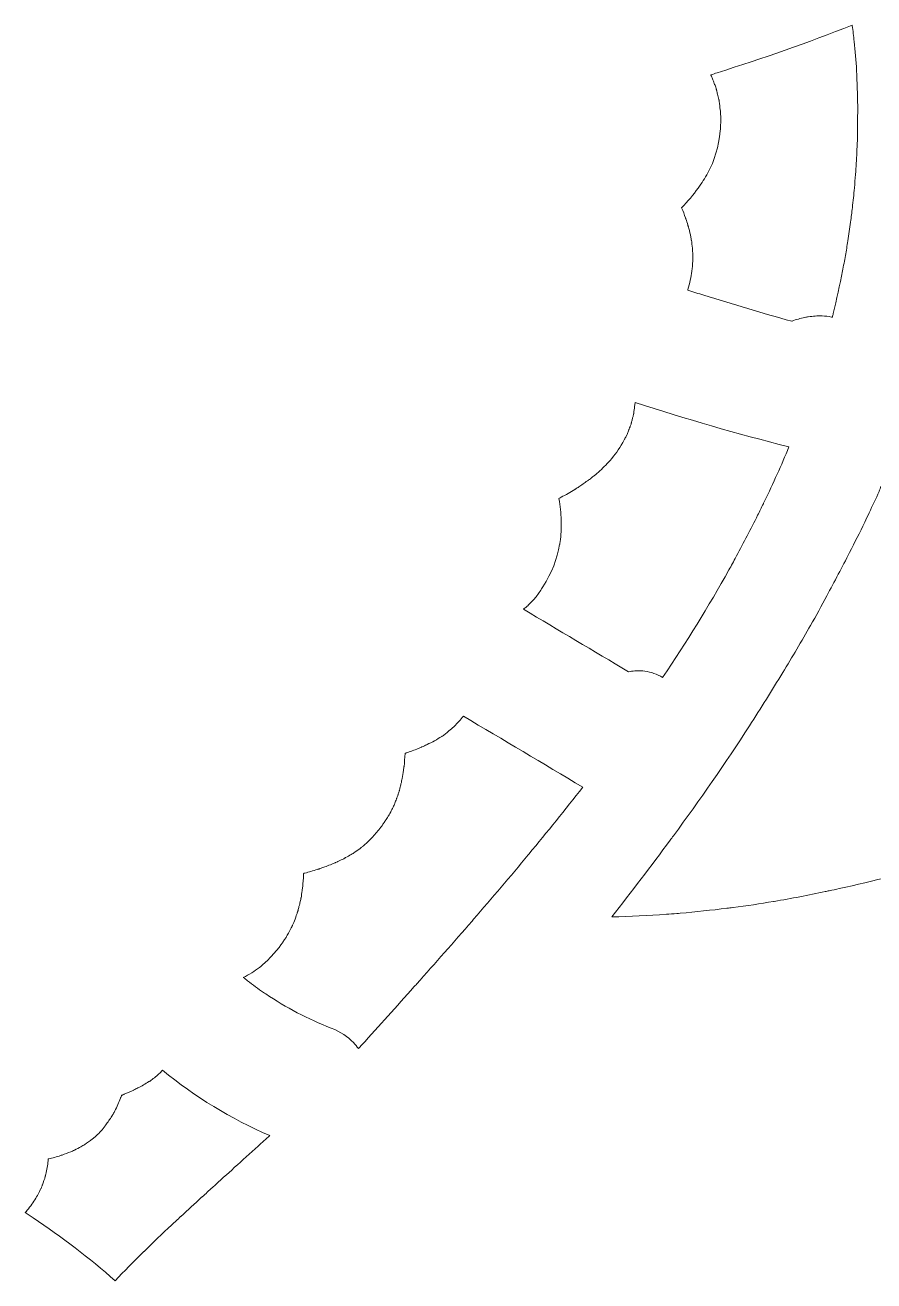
# Model space of a CAD drawing. Header units: millimetres. Extents: x -416 to 1516, y -417 to 43.
# Drawn here: x 1072.3 to 1088.52, y -127.69 to -103.69 of the extents above; entities that cross this region are included whole.
import ezdxf

# ---------------------------------------------------------------- set-up
doc = ezdxf.new("R2010")
doc.units = ezdxf.units.MM
doc.header["$MEASUREMENT"] = 0
doc.layers.add('Layer 2', color=7, linetype='Continuous')

msp = doc.modelspace()

# ---------------------------------------------------------------- linework, layer by layer
at = {"layer": 'Layer 2', "lineweight": 0}
for points, knots in [([(1085.057, -108.015), (1085.057, -108.015), (1085.057, -108.014), (1085.057, -108.014), (1085.057, -108.007), (1085.057, -107.999), (1085.057, -107.992), (1085.057, -107.991), (1085.057, -107.99), (1085.057, -107.989), (1085.057, -107.989), (1085.057, -107.989), (1085.057, -107.989), (1085.057, -107.985), (1085.056, -107.981), (1085.056, -107.977), (1085.056, -107.976), (1085.056, -107.975), (1085.056, -107.974), (1085.056, -107.972), (1085.056, -107.971), (1085.056, -107.97), (1085.056, -107.97), (1085.056, -107.969), (1085.056, -107.969), (1085.055, -107.967), (1085.055, -107.964), (1085.055, -107.962), (1085.055, -107.961), (1085.055, -107.96), (1085.054, -107.958), (1085.054, -107.958), (1085.054, -107.957), (1085.054, -107.956), (1085.05, -107.906), (1085.042, -107.855), (1085.034, -107.805), (1085.033, -107.803), (1085.033, -107.801), (1085.033, -107.8), (1085.032, -107.797), (1085.032, -107.794), (1085.032, -107.791), (1085.029, -107.778), (1085.028, -107.764), (1085.025, -107.751), (1085.025, -107.75), (1085.025, -107.75), (1085.025, -107.749), (1085.025, -107.749), (1085.025, -107.749), (1085.025, -107.749), (1085.024, -107.747), (1085.024, -107.746), (1085.024, -107.745), (1085.024, -107.744), (1085.023, -107.744), (1085.023, -107.743), (1085.013, -107.689), (1085, -107.634), (1084.985, -107.579), (1084.985, -107.578), (1084.984, -107.577), (1084.984, -107.576), (1084.984, -107.574), (1084.983, -107.572), (1084.983, -107.57), (1084.981, -107.565), (1084.981, -107.561), (1084.979, -107.556), (1084.979, -107.555), (1084.979, -107.555), (1084.979, -107.554), (1084.979, -107.554), (1084.979, -107.554), (1084.979, -107.554), (1084.979, -107.554), (1084.979, -107.553), (1084.979, -107.553), (1084.978, -107.551), (1084.978, -107.549), (1084.977, -107.548), (1084.977, -107.548), (1084.977, -107.548), (1084.977, -107.548), (1084.976, -107.544), (1084.975, -107.541), (1084.974, -107.537), (1084.974, -107.537), (1084.973, -107.536), (1084.973, -107.536), (1084.973, -107.536), (1084.973, -107.535), (1084.973, -107.535), (1084.972, -107.532), (1084.971, -107.53), (1084.97, -107.527), (1084.97, -107.525), (1084.969, -107.522), (1084.968, -107.52), (1084.968, -107.518), (1084.967, -107.517), (1084.967, -107.515), (1084.954, -107.474), (1084.942, -107.434), (1084.928, -107.393), (1084.928, -107.393), (1084.927, -107.391), (1084.927, -107.391), (1084.927, -107.39), (1084.926, -107.388), (1084.926, -107.387), (1084.925, -107.384), (1084.924, -107.382), (1084.923, -107.379), (1084.923, -107.379), (1084.923, -107.379), (1084.923, -107.378), (1084.901, -107.314), (1084.876, -107.25), (1084.847, -107.186), (1084.966, -107.061), (1085.07, -106.935), (1085.163, -106.806), (1085.231, -106.712), (1085.296, -106.618), (1085.349, -106.518), (1085.475, -106.28), (1085.557, -106.019), (1085.587, -105.713), (1085.587, -105.713), (1085.587, -105.712), (1085.587, -105.712), (1085.587, -105.711), (1085.587, -105.711), (1085.587, -105.71), (1085.589, -105.695), (1085.588, -105.681), (1085.589, -105.665), (1085.589, -105.659), (1085.589, -105.652), (1085.59, -105.645), (1085.59, -105.642), (1085.59, -105.639), (1085.59, -105.636), (1085.593, -105.587), (1085.597, -105.537), (1085.597, -105.488), (1085.597, -105.482), (1085.596, -105.477), (1085.595, -105.471), (1085.595, -105.468), (1085.596, -105.465), (1085.596, -105.462), (1085.596, -105.462), (1085.596, -105.461), (1085.596, -105.461), (1085.596, -105.46), (1085.596, -105.459), (1085.596, -105.458), (1085.596, -105.456), (1085.596, -105.453), (1085.595, -105.451), (1085.596, -105.448), (1085.596, -105.444), (1085.596, -105.441), (1085.596, -105.429), (1085.593, -105.418), (1085.593, -105.406), (1085.591, -105.362), (1085.586, -105.319), (1085.581, -105.275), (1085.578, -105.252), (1085.578, -105.229), (1085.575, -105.206), (1085.574, -105.205), (1085.574, -105.203), (1085.574, -105.202), (1085.574, -105.199), (1085.574, -105.196), (1085.573, -105.192), (1085.573, -105.192), (1085.573, -105.192), (1085.573, -105.192), (1085.573, -105.192), (1085.573, -105.192), (1085.573, -105.192), (1085.573, -105.189), (1085.572, -105.186), (1085.572, -105.184), (1085.569, -105.166), (1085.566, -105.149), (1085.563, -105.132), (1085.563, -105.13), (1085.563, -105.128), (1085.563, -105.127), (1085.562, -105.122), (1085.56, -105.118), (1085.559, -105.113), (1085.552, -105.079), (1085.543, -105.045), (1085.534, -105.011), (1085.529, -104.988), (1085.524, -104.966), (1085.518, -104.943), (1085.517, -104.942), (1085.517, -104.941), (1085.517, -104.94), (1085.517, -104.94), (1085.517, -104.939), (1085.517, -104.939), (1085.516, -104.938), (1085.516, -104.936), (1085.516, -104.935), (1085.515, -104.935), (1085.515, -104.934), (1085.515, -104.934), (1085.514, -104.927), (1085.512, -104.921), (1085.51, -104.914), (1085.51, -104.914), (1085.51, -104.914), (1085.51, -104.914), (1085.51, -104.914), (1085.51, -104.913), (1085.51, -104.913), (1085.509, -104.91), (1085.508, -104.906), (1085.507, -104.903), (1085.506, -104.898), (1085.505, -104.893), (1085.503, -104.888), (1085.503, -104.888), (1085.503, -104.888), (1085.503, -104.888), (1085.502, -104.886), (1085.502, -104.884), (1085.501, -104.882), (1085.501, -104.882), (1085.501, -104.882), (1085.501, -104.881), (1085.501, -104.881), (1085.5, -104.881), (1085.5, -104.881), (1085.5, -104.88), (1085.5, -104.88), (1085.5, -104.879), (1085.492, -104.855), (1085.48, -104.832), (1085.472, -104.808), (1085.46, -104.778), (1085.449, -104.748), (1085.436, -104.719), (1085.426, -104.696), (1085.42, -104.673), (1085.409, -104.651), (1085.409, -104.651), (1085.409, -104.65), (1085.408, -104.649), (1085.408, -104.647), (1085.407, -104.645), (1085.406, -104.644), (1085.406, -104.644), (1085.406, -104.644), (1085.406, -104.644), (1085.447, -104.631), (1085.488, -104.616), (1085.529, -104.603), (1086.4, -104.329), (1087.26, -104.029), (1088.11, -103.693), (1088.11, -103.697), (1088.111, -103.7), (1088.111, -103.704), (1088.124, -103.803), (1088.135, -103.904), (1088.145, -104.004), (1088.164, -104.189), (1088.182, -104.374), (1088.192, -104.563), (1088.205, -104.789), (1088.211, -105.014), (1088.214, -105.238), (1088.214, -105.299), (1088.214, -105.36), (1088.213, -105.421), (1088.213, -105.504), (1088.211, -105.587), (1088.21, -105.67), (1088.209, -105.746), (1088.209, -105.822), (1088.207, -105.897), (1088.204, -105.973), (1088.201, -106.048), (1088.197, -106.123), (1088.191, -106.265), (1088.182, -106.406), (1088.172, -106.546), (1088.166, -106.633), (1088.159, -106.719), (1088.151, -106.805), (1088.14, -106.93), (1088.126, -107.056), (1088.112, -107.18), (1088.102, -107.273), (1088.091, -107.365), (1088.079, -107.456), (1088.063, -107.577), (1088.044, -107.697), (1088.025, -107.817), (1088.011, -107.91), (1087.997, -108.003), (1087.981, -108.095), (1087.963, -108.194), (1087.943, -108.293), (1087.924, -108.391), (1087.871, -108.664), (1087.812, -108.935), (1087.746, -109.203), (1087.741, -109.226), (1087.736, -109.25), (1087.73, -109.273), (1087.725, -109.272), (1087.72, -109.272), (1087.715, -109.271), (1087.654, -109.26), (1087.593, -109.252), (1087.532, -109.25), (1087.532, -109.25), (1087.531, -109.25), (1087.531, -109.25), (1087.531, -109.25), (1087.531, -109.25), (1087.53, -109.25), (1087.443, -109.247), (1087.356, -109.255), (1087.27, -109.268), (1087.269, -109.268), (1087.269, -109.268), (1087.269, -109.268), (1087.247, -109.271), (1087.225, -109.275), (1087.203, -109.279), (1087.203, -109.279), (1087.203, -109.28), (1087.203, -109.28), (1087.12, -109.296), (1087.038, -109.318), (1086.96, -109.349), (1086.959, -109.349), (1086.958, -109.349), (1086.958, -109.35), (1086.956, -109.35), (1086.955, -109.35), (1086.954, -109.351), (1086.39, -109.197), (1085.83, -109.029), (1085.272, -108.854), (1085.171, -108.823), (1085.068, -108.792), (1084.967, -108.76), (1084.968, -108.758), (1084.968, -108.755), (1084.968, -108.753), (1084.969, -108.752), (1084.969, -108.75), (1084.969, -108.749), (1084.969, -108.749), (1084.969, -108.748), (1084.969, -108.748), (1085.005, -108.629), (1085.028, -108.51), (1085.044, -108.392), (1085.044, -108.387), (1085.046, -108.383), (1085.046, -108.378), (1085.047, -108.369), (1085.047, -108.359), (1085.047, -108.35), (1085.055, -108.284), (1085.064, -108.218), (1085.064, -108.152), (1085.065, -108.106), (1085.06, -108.06), (1085.057, -108.015)], [0, 0, 0, 0, 1, 1, 1, 2, 2, 2, 3, 3, 3, 4, 4, 4, 5, 5, 5, 6, 6, 6, 7, 7, 7, 8, 8, 8, 9, 9, 9, 10, 10, 10, 11, 11, 11, 12, 12, 12, 13, 13, 13, 14, 14, 14, 15, 15, 15, 16, 16, 16, 17, 17, 17, 18, 18, 18, 19, 19, 19, 20, 20, 20, 21, 21, 21, 22, 22, 22, 23, 23, 23, 24, 24, 24, 25, 25, 25, 26, 26, 26, 27, 27, 27, 28, 28, 28, 29, 29, 29, 30, 30, 30, 31, 31, 31, 32, 32, 32, 33, 33, 33, 34, 34, 34, 35, 35, 35, 36, 36, 36, 37, 37, 37, 38, 38, 38, 39, 39, 39, 40, 40, 40, 41, 41, 41, 42, 42, 42, 43, 43, 43, 44, 44, 44, 45, 45, 45, 46, 46, 46, 47, 47, 47, 48, 48, 48, 49, 49, 49, 50, 50, 50, 51, 51, 51, 52, 52, 52, 53, 53, 53, 54, 54, 54, 55, 55, 55, 56, 56, 56, 57, 57, 57, 58, 58, 58, 59, 59, 59, 60, 60, 60, 61, 61, 61, 62, 62, 62, 63, 63, 63, 64, 64, 64, 65, 65, 65, 66, 66, 66, 67, 67, 67, 68, 68, 68, 69, 69, 69, 70, 70, 70, 71, 71, 71, 72, 72, 72, 73, 73, 73, 74, 74, 74, 75, 75, 75, 76, 76, 76, 77, 77, 77, 78, 78, 78, 79, 79, 79, 80, 80, 80, 81, 81, 81, 82, 82, 82, 83, 83, 83, 84, 84, 84, 85, 85, 85, 86, 86, 86, 87, 87, 87, 88, 88, 88, 89, 89, 89, 90, 90, 90, 91, 91, 91, 92, 92, 92, 93, 93, 93, 94, 94, 94, 95, 95, 95, 96, 96, 96, 97, 97, 97, 98, 98, 98, 99, 99, 99, 100, 100, 100, 101, 101, 101, 102, 102, 102, 103, 103, 103, 104, 104, 104, 105, 105, 105, 106, 106, 106, 107, 107, 107, 108, 108, 108, 109, 109, 109, 110, 110, 110, 111, 111, 111, 112, 112, 112, 113, 113, 113, 114, 114, 114, 115, 115, 115, 116, 116, 116, 117, 117, 117, 118, 118, 118, 119, 119, 119, 120, 120, 120, 121, 121, 121, 122, 122, 122, 123, 123, 123, 124, 124, 124, 125, 125, 125, 126, 126, 126, 127, 127, 127, 128, 128, 128, 128]), ([(1103.126, -111.676), (1102.992, -111.766), (1102.856, -111.858), (1102.717, -111.954), (1102.716, -111.954), (1102.716, -111.955), (1102.715, -111.956), (1102.715, -111.956), (1102.715, -111.956), (1102.715, -111.956), (1102.697, -111.968), (1102.68, -111.98), (1102.662, -111.992), (1102.662, -111.993), (1102.661, -111.993), (1102.66, -111.994), (1102.6, -112.036), (1102.54, -112.078), (1102.479, -112.121), (1102.473, -112.125), (1102.467, -112.13), (1102.46, -112.134), (1102.38, -112.191), (1102.299, -112.247), (1102.218, -112.306), (1102.149, -112.355), (1102.079, -112.406), (1102.009, -112.457), (1101.971, -112.484), (1101.934, -112.511), (1101.896, -112.539), (1101.842, -112.578), (1101.788, -112.618), (1101.735, -112.658), (1101.626, -112.738), (1101.517, -112.821), (1101.409, -112.903), (1101.358, -112.942), (1101.307, -112.979), (1101.256, -113.018), (1101.049, -113.176), (1100.844, -113.337), (1100.642, -113.498), (1100.638, -113.502), (1100.633, -113.505), (1100.629, -113.509), (1100.575, -113.552), (1100.522, -113.595), (1100.468, -113.638), (1100.427, -113.672), (1100.386, -113.706), (1100.344, -113.739), (1100.296, -113.779), (1100.248, -113.818), (1100.201, -113.857), (1100.198, -113.86), (1100.195, -113.862), (1100.192, -113.864), (1100.073, -113.963), (1099.956, -114.062), (1099.84, -114.162), (1099.837, -114.164), (1099.834, -114.167), (1099.83, -114.17), (1099.81, -114.187), (1099.789, -114.204), (1099.769, -114.222), (1099.756, -114.233), (1099.744, -114.244), (1099.731, -114.255), (1099.715, -114.269), (1099.701, -114.282), (1099.685, -114.296), (1099.672, -114.308), (1099.657, -114.32), (1099.644, -114.332), (1099.528, -114.434), (1099.414, -114.535), (1099.304, -114.636), (1099.294, -114.645), (1099.284, -114.654), (1099.274, -114.664), (1099.24, -114.695), (1099.207, -114.725), (1099.173, -114.756), (1099.17, -114.759), (1099.166, -114.762), (1099.163, -114.765), (1099.023, -114.896), (1098.887, -115.025), (1098.758, -115.153), (1098.754, -115.157), (1098.749, -115.161), (1098.745, -115.165), (1097.813, -116.092), (1096.396, -117.477), (1095.641, -117.797), (1095.589, -117.819), (1095.548, -117.836), (1095.512, -117.852), (1095.405, -117.887), (1095.299, -117.923), (1095.192, -117.959), (1094.896, -118.058), (1094.6, -118.158), (1094.306, -118.257), (1093.648, -118.48), (1092.996, -118.701), (1092.348, -118.916), (1092.29, -118.935), (1092.233, -118.953), (1092.175, -118.972), (1092.122, -118.99), (1092.069, -119.007), (1092.016, -119.024), (1091.375, -119.234), (1090.737, -119.434), (1090.096, -119.62), (1090.003, -119.647), (1089.909, -119.673), (1089.816, -119.7), (1089.168, -119.883), (1088.517, -120.05), (1087.862, -120.193), (1087.797, -120.207), (1087.733, -120.221), (1087.668, -120.235), (1087.644, -120.24), (1087.619, -120.245), (1087.595, -120.25), (1087.271, -120.318), (1086.945, -120.382), (1086.617, -120.437), (1086.614, -120.438), (1086.61, -120.439), (1086.606, -120.439), (1086.35, -120.482), (1086.092, -120.522), (1085.833, -120.556), (1085.83, -120.556), (1085.828, -120.557), (1085.826, -120.557), (1085.789, -120.562), (1085.751, -120.564), (1085.714, -120.569), (1085.418, -120.606), (1085.12, -120.638), (1084.82, -120.663), (1084.799, -120.665), (1084.778, -120.667), (1084.757, -120.668), (1084.69, -120.674), (1084.623, -120.679), (1084.556, -120.684), (1084.212, -120.708), (1083.865, -120.727), (1083.515, -120.733), (1083.514, -120.733), (1083.513, -120.733), (1083.511, -120.733), (1083.892, -120.254), (1084.263, -119.764), (1084.628, -119.269), (1084.649, -119.241), (1084.67, -119.213), (1084.691, -119.184), (1085.195, -118.497), (1085.683, -117.797), (1086.146, -117.082), (1086.363, -116.746), (1086.575, -116.407), (1086.781, -116.066), (1086.963, -115.767), (1087.141, -115.466), (1087.313, -115.163), (1087.419, -114.977), (1087.519, -114.788), (1087.621, -114.6), (1087.771, -114.325), (1087.916, -114.049), (1088.058, -113.771), (1088.155, -113.579), (1088.255, -113.388), (1088.349, -113.194), (1088.378, -113.133), (1088.404, -113.074), (1088.432, -113.014), (1088.497, -112.876), (1088.563, -112.738), (1088.623, -112.602), (1088.623, -112.601), (1088.623, -112.6), (1088.624, -112.599), (1088.637, -112.569), (1088.649, -112.539), (1088.661, -112.509), (1088.664, -112.504), (1088.666, -112.498), (1088.668, -112.493), (1088.674, -112.478), (1088.68, -112.463), (1088.686, -112.449), (1088.689, -112.444), (1088.69, -112.439), (1088.693, -112.434), (1088.752, -112.296), (1088.812, -112.158), (1088.867, -112.021), (1088.877, -111.995), (1088.886, -111.969), (1088.897, -111.942), (1088.898, -111.94), (1088.898, -111.939), (1088.899, -111.937), (1088.901, -111.933), (1088.902, -111.929), (1088.904, -111.925), (1088.905, -111.923), (1088.906, -111.921), (1088.907, -111.918), (1088.909, -111.914), (1088.911, -111.909), (1088.913, -111.904), (1088.921, -111.882), (1088.929, -111.861), (1088.938, -111.839), (1088.953, -111.798), (1088.969, -111.758), (1088.984, -111.718), (1088.989, -111.705), (1088.993, -111.692), (1088.998, -111.679), (1089, -111.674), (1089.002, -111.668), (1089.005, -111.662), (1089.006, -111.659), (1089.007, -111.655), (1089.008, -111.652), (1089.034, -111.583), (1089.062, -111.515), (1089.087, -111.447), (1089.113, -111.376), (1089.136, -111.305), (1089.161, -111.235), (1089.162, -111.232), (1089.163, -111.229), (1089.164, -111.226), (1089.166, -111.22), (1089.169, -111.213), (1089.171, -111.207), (1089.173, -111.202), (1089.174, -111.197), (1089.176, -111.192), (1089.179, -111.186), (1089.181, -111.18), (1089.183, -111.173), (1089.193, -111.146), (1089.203, -111.118), (1089.212, -111.09), (1089.221, -111.066), (1089.229, -111.042), (1089.237, -111.018), (1089.24, -111.01), (1089.243, -111.001), (1089.245, -110.993), (1089.247, -110.989), (1089.248, -110.986), (1089.249, -110.983), (1089.249, -110.982), (1089.249, -110.98), (1089.25, -110.979), (1089.326, -110.753), (1089.4, -110.526), (1089.47, -110.296), (1089.496, -110.21), (1089.52, -110.12), (1089.545, -110.033), (1089.587, -109.889), (1089.63, -109.746), (1089.67, -109.601), (1089.671, -109.599), (1089.671, -109.597), (1089.672, -109.595), (1089.673, -109.593), (1089.673, -109.591), (1089.674, -109.589), (1089.677, -109.576), (1089.681, -109.563), (1089.685, -109.55), (1089.685, -109.55), (1089.685, -109.549), (1089.685, -109.549), (1089.685, -109.549), (1089.685, -109.549), (1089.685, -109.549), (1089.685, -109.548), (1089.686, -109.548), (1089.686, -109.547), (1089.693, -109.522), (1089.699, -109.496), (1089.706, -109.471), (1089.754, -109.293), (1089.801, -109.109), (1089.848, -108.926), (1089.861, -108.875), (1089.875, -108.824), (1089.888, -108.773), (1089.897, -108.739), (1089.906, -108.705), (1089.915, -108.671), (1089.92, -108.653), (1089.924, -108.636), (1089.929, -108.618), (1089.939, -108.578), (1089.949, -108.542), (1089.959, -108.502), (1089.96, -108.5), (1089.96, -108.498), (1089.961, -108.495), (1089.972, -108.494), (1089.982, -108.494), (1089.993, -108.493), (1090.144, -108.476), (1090.293, -108.465), (1090.442, -108.455), (1090.608, -108.443), (1090.773, -108.436), (1090.937, -108.431), (1091.011, -108.428), (1091.085, -108.425), (1091.159, -108.424), (1091.388, -108.422), (1091.615, -108.426), (1091.841, -108.435), (1091.898, -108.438), (1091.955, -108.441), (1092.012, -108.444), (1092.025, -108.445), (1092.038, -108.446), (1092.051, -108.446), (1092.249, -108.458), (1092.447, -108.475), (1092.643, -108.495), (1092.722, -108.503), (1092.8, -108.512), (1092.878, -108.522), (1093.057, -108.544), (1093.235, -108.569), (1093.413, -108.598), (1093.452, -108.605), (1093.491, -108.61), (1093.53, -108.617), (1093.531, -108.617), (1093.533, -108.618), (1093.535, -108.618), (1093.573, -108.624), (1093.612, -108.631), (1093.651, -108.638), (1093.802, -108.665), (1093.952, -108.696), (1094.102, -108.727), (1094.172, -108.742), (1094.243, -108.754), (1094.313, -108.769), (1094.349, -108.778), (1094.386, -108.787), (1094.423, -108.796), (1094.673, -108.853), (1094.923, -108.919), (1095.172, -108.988), (1095.329, -109.031), (1095.487, -109.074), (1095.643, -109.12), (1095.666, -109.127), (1095.689, -109.135), (1095.712, -109.141), (1095.792, -109.165), (1095.871, -109.189), (1095.951, -109.214), (1096.146, -109.275), (1096.341, -109.339), (1096.537, -109.405), (1096.629, -109.436), (1096.722, -109.467), (1096.815, -109.499), (1097.041, -109.578), (1097.267, -109.659), (1097.494, -109.742), (1097.497, -109.744), (1097.501, -109.745), (1097.504, -109.746), (1097.552, -109.764), (1097.599, -109.78), (1097.646, -109.798), (1097.669, -109.806), (1097.691, -109.815), (1097.713, -109.823), (1097.993, -109.928), (1098.274, -110.034), (1098.557, -110.144), (1098.623, -110.17), (1098.74, -110.216), (1098.807, -110.242), (1100.252, -110.803), (1101.713, -111.281), (1103.209, -111.619), (1103.182, -111.637), (1103.154, -111.657), (1103.126, -111.676)], [0, 0, 0, 0, 1, 1, 1, 2, 2, 2, 3, 3, 3, 4, 4, 4, 5, 5, 5, 6, 6, 6, 7, 7, 7, 8, 8, 8, 9, 9, 9, 10, 10, 10, 11, 11, 11, 12, 12, 12, 13, 13, 13, 14, 14, 14, 15, 15, 15, 16, 16, 16, 17, 17, 17, 18, 18, 18, 19, 19, 19, 20, 20, 20, 21, 21, 21, 22, 22, 22, 23, 23, 23, 24, 24, 24, 25, 25, 25, 26, 26, 26, 27, 27, 27, 28, 28, 28, 29, 29, 29, 30, 30, 30, 31, 31, 31, 32, 32, 32, 33, 33, 33, 34, 34, 34, 35, 35, 35, 36, 36, 36, 37, 37, 37, 38, 38, 38, 39, 39, 39, 40, 40, 40, 41, 41, 41, 42, 42, 42, 43, 43, 43, 44, 44, 44, 45, 45, 45, 46, 46, 46, 47, 47, 47, 48, 48, 48, 49, 49, 49, 50, 50, 50, 51, 51, 51, 52, 52, 52, 53, 53, 53, 54, 54, 54, 55, 55, 55, 56, 56, 56, 57, 57, 57, 58, 58, 58, 59, 59, 59, 60, 60, 60, 61, 61, 61, 62, 62, 62, 63, 63, 63, 64, 64, 64, 65, 65, 65, 66, 66, 66, 67, 67, 67, 68, 68, 68, 69, 69, 69, 70, 70, 70, 71, 71, 71, 72, 72, 72, 73, 73, 73, 74, 74, 74, 75, 75, 75, 76, 76, 76, 77, 77, 77, 78, 78, 78, 79, 79, 79, 80, 80, 80, 81, 81, 81, 82, 82, 82, 83, 83, 83, 84, 84, 84, 85, 85, 85, 86, 86, 86, 87, 87, 87, 88, 88, 88, 89, 89, 89, 90, 90, 90, 91, 91, 91, 92, 92, 92, 93, 93, 93, 94, 94, 94, 95, 95, 95, 96, 96, 96, 97, 97, 97, 98, 98, 98, 99, 99, 99, 100, 100, 100, 101, 101, 101, 102, 102, 102, 103, 103, 103, 104, 104, 104, 105, 105, 105, 106, 106, 106, 107, 107, 107, 108, 108, 108, 109, 109, 109, 110, 110, 110, 111, 111, 111, 112, 112, 112, 113, 113, 113, 114, 114, 114, 115, 115, 115, 116, 116, 116, 117, 117, 117, 118, 118, 118, 119, 119, 119, 120, 120, 120, 121, 121, 121, 122, 122, 122, 123, 123, 123, 124, 124, 124, 125, 125, 125, 126, 126, 126, 127, 127, 127, 128, 128, 128, 129, 129, 129, 130, 130, 130, 131, 131, 131, 132, 132, 132, 133, 133, 133, 134, 134, 134, 135, 135, 135, 136, 136, 136, 136]), ([(1081.824, -114.856), (1081.834, -114.847), (1081.845, -114.839), (1081.855, -114.83), (1081.872, -114.816), (1081.89, -114.803), (1081.905, -114.789), (1081.918, -114.778), (1081.927, -114.765), (1081.939, -114.753), (1081.991, -114.702), (1082.041, -114.651), (1082.081, -114.597), (1082.123, -114.539), (1082.161, -114.482), (1082.196, -114.426), (1082.366, -114.158), (1082.469, -113.894), (1082.516, -113.619), (1082.516, -113.619), (1082.517, -113.618), (1082.517, -113.618), (1082.519, -113.601), (1082.522, -113.584), (1082.525, -113.567), (1082.525, -113.567), (1082.525, -113.566), (1082.525, -113.566), (1082.543, -113.44), (1082.551, -113.31), (1082.547, -113.177), (1082.547, -113.167), (1082.546, -113.158), (1082.545, -113.149), (1082.54, -113.017), (1082.528, -112.883), (1082.503, -112.741), (1082.503, -112.74), (1082.503, -112.739), (1082.503, -112.738), (1082.517, -112.731), (1082.53, -112.723), (1082.544, -112.715), (1082.634, -112.667), (1082.721, -112.617), (1082.805, -112.566), (1082.808, -112.564), (1082.811, -112.563), (1082.813, -112.561), (1082.815, -112.561), (1082.816, -112.56), (1082.818, -112.559), (1082.823, -112.556), (1082.827, -112.552), (1082.832, -112.549), (1082.833, -112.548), (1082.833, -112.548), (1082.834, -112.547), (1082.856, -112.533), (1082.878, -112.519), (1082.9, -112.505), (1082.957, -112.467), (1083.012, -112.427), (1083.066, -112.387), (1083.066, -112.386), (1083.067, -112.386), (1083.067, -112.386), (1083.068, -112.385), (1083.068, -112.385), (1083.069, -112.385), (1083.08, -112.376), (1083.092, -112.369), (1083.103, -112.361), (1083.106, -112.359), (1083.109, -112.357), (1083.112, -112.355), (1083.112, -112.355), (1083.112, -112.355), (1083.112, -112.355), (1083.114, -112.353), (1083.116, -112.352), (1083.117, -112.35), (1083.137, -112.335), (1083.157, -112.319), (1083.177, -112.303), (1083.181, -112.3), (1083.185, -112.297), (1083.189, -112.294), (1083.189, -112.294), (1083.189, -112.294), (1083.189, -112.294), (1083.19, -112.293), (1083.191, -112.293), (1083.191, -112.292), (1083.192, -112.291), (1083.194, -112.29), (1083.195, -112.289), (1083.195, -112.289), (1083.195, -112.289), (1083.195, -112.289), (1083.197, -112.288), (1083.198, -112.286), (1083.2, -112.285), (1083.278, -112.219), (1083.353, -112.149), (1083.423, -112.072), (1083.431, -112.063), (1083.441, -112.056), (1083.449, -112.047), (1083.449, -112.047), (1083.449, -112.047), (1083.449, -112.047), (1083.537, -111.949), (1083.619, -111.841), (1083.694, -111.72), (1083.708, -111.698), (1083.719, -111.676), (1083.731, -111.653), (1083.74, -111.636), (1083.749, -111.62), (1083.758, -111.603), (1083.76, -111.6), (1083.761, -111.597), (1083.763, -111.595), (1083.774, -111.574), (1083.786, -111.554), (1083.796, -111.533), (1083.796, -111.533), (1083.797, -111.532), (1083.797, -111.531), (1083.798, -111.529), (1083.799, -111.528), (1083.8, -111.526), (1083.8, -111.526), (1083.8, -111.526), (1083.8, -111.526), (1083.8, -111.526), (1083.8, -111.526), (1083.8, -111.526), (1083.804, -111.518), (1083.807, -111.51), (1083.81, -111.502), (1083.81, -111.501), (1083.81, -111.5), (1083.811, -111.499), (1083.812, -111.497), (1083.812, -111.496), (1083.813, -111.494), (1083.813, -111.494), (1083.813, -111.494), (1083.813, -111.494), (1083.818, -111.484), (1083.821, -111.474), (1083.825, -111.464), (1083.83, -111.451), (1083.834, -111.438), (1083.84, -111.425), (1083.841, -111.422), (1083.842, -111.418), (1083.843, -111.415), (1083.85, -111.399), (1083.855, -111.383), (1083.861, -111.367), (1083.868, -111.35), (1083.875, -111.333), (1083.881, -111.316), (1083.881, -111.316), (1083.881, -111.315), (1083.881, -111.315), (1083.882, -111.314), (1083.882, -111.313), (1083.882, -111.312), (1083.882, -111.312), (1083.882, -111.312), (1083.883, -111.312), (1083.883, -111.311), (1083.883, -111.311), (1083.883, -111.31), (1083.884, -111.307), (1083.885, -111.304), (1083.885, -111.301), (1083.887, -111.296), (1083.888, -111.291), (1083.89, -111.285), (1083.891, -111.282), (1083.891, -111.279), (1083.892, -111.276), (1083.898, -111.255), (1083.903, -111.233), (1083.908, -111.212), (1083.91, -111.203), (1083.913, -111.194), (1083.915, -111.185), (1083.92, -111.166), (1083.926, -111.146), (1083.93, -111.126), (1083.93, -111.125), (1083.93, -111.123), (1083.931, -111.122), (1083.931, -111.12), (1083.932, -111.117), (1083.932, -111.115), (1083.933, -111.115), (1083.933, -111.115), (1083.933, -111.115), (1083.933, -111.114), (1083.933, -111.112), (1083.933, -111.111), (1083.934, -111.106), (1083.934, -111.1), (1083.935, -111.095), (1083.936, -111.092), (1083.936, -111.09), (1083.936, -111.087), (1083.937, -111.083), (1083.937, -111.08), (1083.937, -111.076), (1083.944, -111.035), (1083.949, -110.993), (1083.953, -110.951), (1083.954, -110.94), (1083.956, -110.929), (1083.957, -110.918), (1083.957, -110.917), (1083.957, -110.915), (1083.957, -110.914), (1083.957, -110.911), (1083.958, -110.908), (1083.958, -110.905), (1084.929, -111.219), (1085.91, -111.5), (1086.9, -111.753), (1086.756, -112.103), (1086.598, -112.448), (1086.434, -112.79), (1086.427, -112.806), (1086.418, -112.822), (1086.41, -112.839), (1086.374, -112.913), (1086.338, -112.986), (1086.301, -113.06), (1086.172, -113.321), (1086.037, -113.58), (1085.898, -113.837), (1085.894, -113.844), (1085.891, -113.85), (1085.887, -113.857), (1085.843, -113.939), (1085.799, -114.021), (1085.753, -114.103), (1085.363, -114.802), (1084.939, -115.487), (1084.485, -116.159), (1084.376, -116.092), (1084.262, -116.055), (1084.146, -116.039), (1084.146, -116.039), (1084.146, -116.039), (1084.146, -116.039), (1084.097, -116.032), (1084.048, -116.028), (1083.999, -116.03), (1083.999, -116.03), (1083.999, -116.03), (1083.999, -116.03), (1083.984, -116.03), (1083.969, -116.033), (1083.954, -116.034), (1083.954, -116.034), (1083.953, -116.034), (1083.953, -116.034), (1083.912, -116.037), (1083.871, -116.04), (1083.831, -116.048), (1083.162, -115.651), (1082.493, -115.253), (1081.824, -114.856)], [0, 0, 0, 0, 1, 1, 1, 2, 2, 2, 3, 3, 3, 4, 4, 4, 5, 5, 5, 6, 6, 6, 7, 7, 7, 8, 8, 8, 9, 9, 9, 10, 10, 10, 11, 11, 11, 12, 12, 12, 13, 13, 13, 14, 14, 14, 15, 15, 15, 16, 16, 16, 17, 17, 17, 18, 18, 18, 19, 19, 19, 20, 20, 20, 21, 21, 21, 22, 22, 22, 23, 23, 23, 24, 24, 24, 25, 25, 25, 26, 26, 26, 27, 27, 27, 28, 28, 28, 29, 29, 29, 30, 30, 30, 31, 31, 31, 32, 32, 32, 33, 33, 33, 34, 34, 34, 35, 35, 35, 36, 36, 36, 37, 37, 37, 38, 38, 38, 39, 39, 39, 40, 40, 40, 41, 41, 41, 42, 42, 42, 43, 43, 43, 44, 44, 44, 45, 45, 45, 46, 46, 46, 47, 47, 47, 48, 48, 48, 49, 49, 49, 50, 50, 50, 51, 51, 51, 52, 52, 52, 53, 53, 53, 54, 54, 54, 55, 55, 55, 56, 56, 56, 57, 57, 57, 58, 58, 58, 59, 59, 59, 60, 60, 60, 61, 61, 61, 62, 62, 62, 63, 63, 63, 64, 64, 64, 65, 65, 65, 66, 66, 66, 67, 67, 67, 68, 68, 68, 69, 69, 69, 70, 70, 70, 71, 71, 71, 72, 72, 72, 73, 73, 73, 74, 74, 74, 75, 75, 75, 76, 76, 76, 77, 77, 77, 78, 78, 78, 79, 79, 79, 80, 80, 80, 81, 81, 81, 82, 82, 82, 83, 83, 83, 84, 84, 84, 85, 85, 85, 86, 86, 86, 87, 87, 87, 88, 88, 88, 89, 89, 89, 90, 90, 90, 91, 91, 91, 92, 92, 92, 92]), ([(1081.928, -119.534), (1081.924, -119.539), (1081.921, -119.543), (1081.917, -119.548), (1081.573, -119.962), (1081.224, -120.372), (1080.872, -120.779), (1080.862, -120.791), (1080.852, -120.803), (1080.842, -120.814), (1080.491, -121.218), (1080.138, -121.618), (1079.783, -122.015), (1079.766, -122.035), (1079.748, -122.054), (1079.731, -122.073), (1079.399, -122.445), (1079.066, -122.814), (1078.733, -123.181), (1078.712, -123.204), (1078.691, -123.228), (1078.67, -123.251), (1078.641, -123.211), (1078.608, -123.172), (1078.572, -123.135), (1078.465, -123.023), (1078.327, -122.928), (1078.151, -122.86), (1077.702, -122.685), (1077.285, -122.465), (1076.896, -122.205), (1076.883, -122.196), (1076.869, -122.188), (1076.856, -122.179), (1076.751, -122.108), (1076.651, -122.031), (1076.55, -121.953), (1076.523, -121.932), (1076.495, -121.914), (1076.468, -121.892), (1076.578, -121.839), (1076.683, -121.776), (1076.776, -121.699), (1076.782, -121.694), (1076.79, -121.691), (1076.796, -121.685), (1076.867, -121.625), (1076.933, -121.563), (1076.994, -121.5), (1076.994, -121.499), (1076.994, -121.499), (1076.995, -121.499), (1076.995, -121.499), (1076.995, -121.499), (1076.995, -121.499), (1076.999, -121.494), (1077.002, -121.489), (1077.007, -121.484), (1077.008, -121.483), (1077.009, -121.482), (1077.01, -121.481), (1077.012, -121.478), (1077.014, -121.475), (1077.017, -121.473), (1077.064, -121.421), (1077.11, -121.37), (1077.152, -121.316), (1077.168, -121.296), (1077.182, -121.274), (1077.197, -121.254), (1077.197, -121.253), (1077.198, -121.252), (1077.198, -121.251), (1077.199, -121.25), (1077.2, -121.25), (1077.201, -121.249), (1077.201, -121.248), (1077.201, -121.248), (1077.201, -121.248), (1077.201, -121.248), (1077.201, -121.248), (1077.201, -121.248), (1077.201, -121.248), (1077.201, -121.248), (1077.201, -121.248), (1077.201, -121.248), (1077.202, -121.248), (1077.202, -121.248), (1077.202, -121.246), (1077.203, -121.245), (1077.204, -121.244), (1077.204, -121.243), (1077.205, -121.243), (1077.205, -121.243), (1077.218, -121.224), (1077.231, -121.205), (1077.244, -121.186), (1077.245, -121.185), (1077.245, -121.184), (1077.246, -121.182), (1077.246, -121.182), (1077.246, -121.182), (1077.246, -121.182), (1077.259, -121.163), (1077.273, -121.144), (1077.285, -121.125), (1077.301, -121.099), (1077.315, -121.073), (1077.33, -121.047), (1077.349, -121.012), (1077.368, -120.977), (1077.385, -120.942), (1077.385, -120.942), (1077.385, -120.941), (1077.386, -120.941), (1077.387, -120.939), (1077.388, -120.937), (1077.389, -120.936), (1077.389, -120.935), (1077.389, -120.934), (1077.39, -120.934), (1077.391, -120.932), (1077.392, -120.931), (1077.392, -120.93), (1077.394, -120.927), (1077.395, -120.925), (1077.396, -120.923), (1077.396, -120.923), (1077.396, -120.923), (1077.396, -120.923), (1077.398, -120.92), (1077.399, -120.917), (1077.4, -120.915), (1077.402, -120.909), (1077.404, -120.903), (1077.406, -120.898), (1077.407, -120.897), (1077.407, -120.896), (1077.407, -120.895), (1077.416, -120.876), (1077.425, -120.857), (1077.433, -120.838), (1077.451, -120.796), (1077.467, -120.753), (1077.482, -120.709), (1077.489, -120.69), (1077.495, -120.671), (1077.501, -120.652), (1077.501, -120.651), (1077.502, -120.65), (1077.502, -120.648), (1077.504, -120.642), (1077.507, -120.637), (1077.509, -120.631), (1077.51, -120.628), (1077.511, -120.624), (1077.512, -120.621), (1077.512, -120.621), (1077.512, -120.621), (1077.512, -120.621), (1077.514, -120.617), (1077.514, -120.613), (1077.515, -120.609), (1077.522, -120.585), (1077.527, -120.561), (1077.533, -120.537), (1077.538, -120.518), (1077.543, -120.5), (1077.548, -120.482), (1077.55, -120.47), (1077.553, -120.459), (1077.555, -120.448), (1077.556, -120.445), (1077.557, -120.442), (1077.558, -120.439), (1077.561, -120.426), (1077.565, -120.414), (1077.567, -120.401), (1077.568, -120.399), (1077.568, -120.397), (1077.569, -120.394), (1077.569, -120.394), (1077.569, -120.393), (1077.569, -120.393), (1077.569, -120.391), (1077.569, -120.39), (1077.57, -120.388), (1077.57, -120.388), (1077.57, -120.387), (1077.57, -120.387), (1077.57, -120.386), (1077.57, -120.386), (1077.57, -120.385), (1077.571, -120.38), (1077.571, -120.375), (1077.572, -120.37), (1077.58, -120.325), (1077.587, -120.279), (1077.593, -120.232), (1077.596, -120.206), (1077.601, -120.181), (1077.604, -120.154), (1077.611, -120.082), (1077.616, -120.008), (1077.619, -119.932), (1077.619, -119.931), (1077.619, -119.929), (1077.619, -119.928), (1077.619, -119.927), (1077.619, -119.926), (1077.62, -119.924), (1077.62, -119.924), (1077.62, -119.924), (1077.62, -119.924), (1077.62, -119.922), (1077.62, -119.921), (1077.62, -119.919), (1077.62, -119.913), (1077.622, -119.909), (1077.622, -119.903), (1077.624, -119.902), (1077.626, -119.902), (1077.628, -119.901), (1077.629, -119.901), (1077.631, -119.9), (1077.632, -119.9), (1077.636, -119.899), (1077.641, -119.897), (1077.645, -119.896), (1077.72, -119.878), (1077.8, -119.854), (1077.883, -119.828), (1077.892, -119.825), (1077.899, -119.823), (1077.909, -119.82), (1077.91, -119.82), (1077.911, -119.819), (1077.913, -119.819), (1077.916, -119.818), (1077.918, -119.818), (1077.92, -119.817), (1077.923, -119.816), (1077.926, -119.814), (1077.929, -119.813), (1077.93, -119.813), (1077.932, -119.812), (1077.934, -119.811), (1077.949, -119.806), (1077.965, -119.799), (1077.981, -119.793), (1078.013, -119.782), (1078.045, -119.772), (1078.077, -119.76), (1078.115, -119.745), (1078.151, -119.729), (1078.188, -119.713), (1078.199, -119.708), (1078.21, -119.705), (1078.221, -119.7), (1078.223, -119.7), (1078.225, -119.699), (1078.227, -119.698), (1078.23, -119.697), (1078.233, -119.696), (1078.236, -119.694), (1078.246, -119.69), (1078.256, -119.685), (1078.266, -119.68), (1078.274, -119.677), (1078.282, -119.673), (1078.29, -119.669), (1078.323, -119.654), (1078.356, -119.639), (1078.388, -119.622), (1078.393, -119.62), (1078.397, -119.617), (1078.402, -119.614), (1078.406, -119.613), (1078.409, -119.611), (1078.412, -119.609), (1078.416, -119.607), (1078.42, -119.604), (1078.425, -119.602), (1078.461, -119.582), (1078.496, -119.562), (1078.53, -119.542), (1078.541, -119.535), (1078.554, -119.529), (1078.565, -119.522), (1078.566, -119.521), (1078.567, -119.521), (1078.567, -119.52), (1078.579, -119.513), (1078.589, -119.506), (1078.599, -119.5), (1078.6, -119.499), (1078.6, -119.499), (1078.601, -119.498), (1078.607, -119.495), (1078.613, -119.491), (1078.619, -119.487), (1078.62, -119.486), (1078.62, -119.486), (1078.621, -119.486), (1078.658, -119.46), (1078.692, -119.434), (1078.724, -119.407), (1078.725, -119.406), (1078.727, -119.405), (1078.728, -119.404), (1078.735, -119.398), (1078.744, -119.393), (1078.751, -119.387), (1078.753, -119.386), (1078.755, -119.384), (1078.757, -119.383), (1078.76, -119.38), (1078.765, -119.377), (1078.768, -119.374), (1078.84, -119.309), (1078.906, -119.244), (1078.966, -119.178), (1078.992, -119.149), (1079.014, -119.12), (1079.038, -119.091), (1079.064, -119.06), (1079.091, -119.029), (1079.114, -118.999), (1079.116, -118.996), (1079.118, -118.994), (1079.12, -118.992), (1079.12, -118.992), (1079.12, -118.992), (1079.12, -118.992), (1079.121, -118.99), (1079.122, -118.989), (1079.123, -118.987), (1079.123, -118.986), (1079.124, -118.986), (1079.124, -118.985), (1079.124, -118.985), (1079.125, -118.985), (1079.125, -118.984), (1079.126, -118.982), (1079.128, -118.98), (1079.129, -118.978), (1079.135, -118.969), (1079.142, -118.959), (1079.148, -118.95), (1079.153, -118.943), (1079.158, -118.936), (1079.163, -118.929), (1079.163, -118.929), (1079.163, -118.929), (1079.163, -118.928), (1079.17, -118.918), (1079.176, -118.908), (1079.183, -118.897), (1079.203, -118.868), (1079.223, -118.84), (1079.24, -118.81), (1079.242, -118.807), (1079.244, -118.804), (1079.246, -118.801), (1079.246, -118.801), (1079.246, -118.801), (1079.246, -118.801), (1079.247, -118.799), (1079.248, -118.797), (1079.25, -118.795), (1079.25, -118.795), (1079.25, -118.794), (1079.25, -118.794), (1079.251, -118.793), (1079.251, -118.792), (1079.252, -118.792), (1079.253, -118.788), (1079.255, -118.785), (1079.257, -118.782), (1079.265, -118.768), (1079.272, -118.753), (1079.28, -118.739), (1079.282, -118.735), (1079.285, -118.73), (1079.288, -118.725), (1079.288, -118.725), (1079.288, -118.725), (1079.288, -118.725), (1079.291, -118.718), (1079.294, -118.711), (1079.298, -118.704), (1079.313, -118.675), (1079.328, -118.646), (1079.342, -118.616), (1079.344, -118.612), (1079.346, -118.608), (1079.348, -118.604), (1079.348, -118.604), (1079.348, -118.604), (1079.348, -118.604), (1079.349, -118.601), (1079.35, -118.598), (1079.352, -118.596), (1079.356, -118.585), (1079.36, -118.574), (1079.364, -118.564), (1079.365, -118.562), (1079.365, -118.56), (1079.366, -118.559), (1079.371, -118.546), (1079.376, -118.534), (1079.381, -118.522), (1079.386, -118.509), (1079.391, -118.495), (1079.396, -118.481), (1079.396, -118.48), (1079.397, -118.478), (1079.398, -118.476), (1079.399, -118.472), (1079.401, -118.468), (1079.402, -118.464), (1079.409, -118.447), (1079.415, -118.43), (1079.421, -118.413), (1079.422, -118.412), (1079.422, -118.41), (1079.423, -118.409), (1079.425, -118.404), (1079.427, -118.398), (1079.429, -118.393), (1079.43, -118.39), (1079.43, -118.387), (1079.431, -118.384), (1079.438, -118.364), (1079.444, -118.343), (1079.45, -118.322), (1079.451, -118.319), (1079.453, -118.315), (1079.454, -118.312), (1079.454, -118.312), (1079.454, -118.311), (1079.454, -118.311), (1079.455, -118.306), (1079.456, -118.301), (1079.458, -118.295), (1079.465, -118.267), (1079.472, -118.238), (1079.479, -118.209), (1079.481, -118.198), (1079.484, -118.188), (1079.487, -118.177), (1079.487, -118.177), (1079.487, -118.177), (1079.487, -118.176), (1079.489, -118.169), (1079.49, -118.162), (1079.492, -118.155), (1079.492, -118.155), (1079.492, -118.155), (1079.492, -118.155), (1079.492, -118.155), (1079.492, -118.155), (1079.492, -118.154), (1079.492, -118.153), (1079.492, -118.151), (1079.493, -118.15), (1079.494, -118.144), (1079.494, -118.138), (1079.495, -118.133), (1079.499, -118.119), (1079.502, -118.105), (1079.504, -118.091), (1079.514, -118.04), (1079.522, -117.987), (1079.529, -117.933), (1079.53, -117.928), (1079.531, -117.922), (1079.531, -117.916), (1079.532, -117.914), (1079.532, -117.911), (1079.532, -117.909), (1079.534, -117.896), (1079.537, -117.884), (1079.539, -117.87), (1079.54, -117.866), (1079.54, -117.862), (1079.541, -117.858), (1079.541, -117.858), (1079.541, -117.858), (1079.541, -117.858), (1079.55, -117.778), (1079.557, -117.695), (1079.562, -117.61), (1079.566, -117.608), (1079.57, -117.607), (1079.573, -117.605), (1079.576, -117.604), (1079.578, -117.603), (1079.58, -117.603), (1079.581, -117.602), (1079.582, -117.602), (1079.583, -117.602), (1079.659, -117.576), (1079.736, -117.548), (1079.813, -117.518), (1079.835, -117.509), (1079.856, -117.497), (1079.878, -117.488), (1079.879, -117.487), (1079.88, -117.487), (1079.881, -117.487), (1079.882, -117.486), (1079.882, -117.486), (1079.883, -117.486), (1079.915, -117.472), (1079.945, -117.458), (1079.976, -117.444), (1079.976, -117.444), (1079.977, -117.443), (1079.977, -117.443), (1079.978, -117.442), (1079.98, -117.442), (1079.981, -117.441), (1080.078, -117.394), (1080.174, -117.344), (1080.262, -117.285), (1080.269, -117.281), (1080.276, -117.278), (1080.282, -117.274), (1080.283, -117.273), (1080.284, -117.273), (1080.285, -117.272), (1080.286, -117.272), (1080.286, -117.271), (1080.287, -117.271), (1080.29, -117.269), (1080.293, -117.268), (1080.296, -117.266), (1080.302, -117.262), (1080.306, -117.258), (1080.311, -117.253), (1080.334, -117.237), (1080.352, -117.218), (1080.374, -117.201), (1080.408, -117.173), (1080.444, -117.146), (1080.475, -117.116), (1080.483, -117.108), (1080.492, -117.103), (1080.5, -117.096), (1080.5, -117.096), (1080.5, -117.095), (1080.5, -117.095), (1080.563, -117.03), (1080.622, -116.965), (1080.676, -116.898), (1081.437, -117.35), (1082.197, -117.802), (1082.958, -118.254), (1082.622, -118.685), (1082.278, -119.112), (1081.928, -119.534)], [0, 0, 0, 0, 1, 1, 1, 2, 2, 2, 3, 3, 3, 4, 4, 4, 5, 5, 5, 6, 6, 6, 7, 7, 7, 8, 8, 8, 9, 9, 9, 10, 10, 10, 11, 11, 11, 12, 12, 12, 13, 13, 13, 14, 14, 14, 15, 15, 15, 16, 16, 16, 17, 17, 17, 18, 18, 18, 19, 19, 19, 20, 20, 20, 21, 21, 21, 22, 22, 22, 23, 23, 23, 24, 24, 24, 25, 25, 25, 26, 26, 26, 27, 27, 27, 28, 28, 28, 29, 29, 29, 30, 30, 30, 31, 31, 31, 32, 32, 32, 33, 33, 33, 34, 34, 34, 35, 35, 35, 36, 36, 36, 37, 37, 37, 38, 38, 38, 39, 39, 39, 40, 40, 40, 41, 41, 41, 42, 42, 42, 43, 43, 43, 44, 44, 44, 45, 45, 45, 46, 46, 46, 47, 47, 47, 48, 48, 48, 49, 49, 49, 50, 50, 50, 51, 51, 51, 52, 52, 52, 53, 53, 53, 54, 54, 54, 55, 55, 55, 56, 56, 56, 57, 57, 57, 58, 58, 58, 59, 59, 59, 60, 60, 60, 61, 61, 61, 62, 62, 62, 63, 63, 63, 64, 64, 64, 65, 65, 65, 66, 66, 66, 67, 67, 67, 68, 68, 68, 69, 69, 69, 70, 70, 70, 71, 71, 71, 72, 72, 72, 73, 73, 73, 74, 74, 74, 75, 75, 75, 76, 76, 76, 77, 77, 77, 78, 78, 78, 79, 79, 79, 80, 80, 80, 81, 81, 81, 82, 82, 82, 83, 83, 83, 84, 84, 84, 85, 85, 85, 86, 86, 86, 87, 87, 87, 88, 88, 88, 89, 89, 89, 90, 90, 90, 91, 91, 91, 92, 92, 92, 93, 93, 93, 94, 94, 94, 95, 95, 95, 96, 96, 96, 97, 97, 97, 98, 98, 98, 99, 99, 99, 100, 100, 100, 101, 101, 101, 102, 102, 102, 103, 103, 103, 104, 104, 104, 105, 105, 105, 106, 106, 106, 107, 107, 107, 108, 108, 108, 109, 109, 109, 110, 110, 110, 111, 111, 111, 112, 112, 112, 113, 113, 113, 114, 114, 114, 115, 115, 115, 116, 116, 116, 117, 117, 117, 118, 118, 118, 119, 119, 119, 120, 120, 120, 121, 121, 121, 122, 122, 122, 123, 123, 123, 124, 124, 124, 125, 125, 125, 126, 126, 126, 127, 127, 127, 128, 128, 128, 129, 129, 129, 130, 130, 130, 131, 131, 131, 132, 132, 132, 133, 133, 133, 134, 134, 134, 135, 135, 135, 136, 136, 136, 137, 137, 137, 138, 138, 138, 139, 139, 139, 140, 140, 140, 141, 141, 141, 142, 142, 142, 143, 143, 143, 144, 144, 144, 145, 145, 145, 146, 146, 146, 147, 147, 147, 148, 148, 148, 149, 149, 149, 150, 150, 150, 151, 151, 151, 152, 152, 152, 153, 153, 153, 154, 154, 154, 155, 155, 155, 156, 156, 156, 157, 157, 157, 158, 158, 158, 159, 159, 159, 160, 160, 160, 161, 161, 161, 162, 162, 162, 163, 163, 163, 164, 164, 164, 165, 165, 165, 166, 166, 166, 167, 167, 167, 168, 168, 168, 169, 169, 169, 170, 170, 170, 171, 171, 171, 172, 172, 172, 173, 173, 173, 174, 174, 174, 175, 175, 175, 176, 176, 176, 177, 177, 177, 178, 178, 178, 179, 179, 179, 180, 180, 180, 181, 181, 181, 182, 182, 182, 183, 183, 183, 184, 184, 184, 185, 185, 185, 186, 186, 186, 187, 187, 187, 187]), ([(1076.751, -125.116), (1076.599, -125.251), (1076.448, -125.386), (1076.303, -125.519), (1076.301, -125.521), (1076.298, -125.523), (1076.296, -125.525), (1076.164, -125.646), (1076.024, -125.772), (1075.881, -125.902), (1075.813, -125.964), (1075.748, -126.023), (1075.679, -126.086), (1075.676, -126.088), (1075.674, -126.09), (1075.672, -126.092), (1075.54, -126.212), (1075.408, -126.334), (1075.274, -126.458), (1075.273, -126.459), (1075.271, -126.46), (1075.27, -126.461), (1075.213, -126.514), (1075.157, -126.566), (1075.1, -126.619), (1075.099, -126.62), (1075.098, -126.621), (1075.098, -126.622), (1074.919, -126.789), (1074.741, -126.957), (1074.57, -127.126), (1074.567, -127.128), (1074.564, -127.131), (1074.561, -127.134), (1074.371, -127.32), (1074.189, -127.506), (1074.019, -127.689), (1073.521, -127.247), (1072.997, -126.852), (1072.448, -126.484), (1072.398, -126.451), (1072.35, -126.417), (1072.3, -126.385), (1072.297, -126.383), (1072.299, -126.38), (1072.303, -126.377), (1072.305, -126.375), (1072.307, -126.374), (1072.309, -126.372), (1072.311, -126.37), (1072.314, -126.369), (1072.315, -126.367), (1072.315, -126.367), (1072.315, -126.367), (1072.315, -126.367), (1072.379, -126.291), (1072.436, -126.215), (1072.486, -126.138), (1072.53, -126.068), (1072.567, -125.997), (1072.6, -125.924), (1072.601, -125.922), (1072.601, -125.921), (1072.602, -125.919), (1072.602, -125.918), (1072.602, -125.917), (1072.603, -125.916), (1072.603, -125.916), (1072.603, -125.916), (1072.603, -125.915), (1072.606, -125.91), (1072.609, -125.905), (1072.612, -125.899), (1072.615, -125.891), (1072.617, -125.881), (1072.621, -125.872), (1072.621, -125.872), (1072.621, -125.871), (1072.622, -125.87), (1072.622, -125.869), (1072.623, -125.868), (1072.623, -125.866), (1072.624, -125.863), (1072.626, -125.86), (1072.627, -125.857), (1072.649, -125.802), (1072.668, -125.745), (1072.683, -125.686), (1072.684, -125.683), (1072.685, -125.68), (1072.686, -125.677), (1072.686, -125.676), (1072.686, -125.674), (1072.687, -125.673), (1072.687, -125.672), (1072.687, -125.671), (1072.687, -125.67), (1072.691, -125.655), (1072.696, -125.64), (1072.699, -125.625), (1072.699, -125.624), (1072.699, -125.624), (1072.7, -125.623), (1072.7, -125.622), (1072.7, -125.621), (1072.7, -125.621), (1072.701, -125.619), (1072.701, -125.617), (1072.702, -125.615), (1072.72, -125.534), (1072.733, -125.45), (1072.739, -125.361), (1072.741, -125.36), (1072.742, -125.36), (1072.744, -125.359), (1072.823, -125.34), (1072.901, -125.319), (1072.976, -125.295), (1072.985, -125.292), (1072.993, -125.288), (1073.002, -125.285), (1073.003, -125.285), (1073.003, -125.285), (1073.003, -125.285), (1073.06, -125.266), (1073.115, -125.245), (1073.17, -125.222), (1073.18, -125.218), (1073.191, -125.215), (1073.2, -125.211), (1073.215, -125.205), (1073.228, -125.196), (1073.242, -125.189), (1073.284, -125.17), (1073.325, -125.148), (1073.365, -125.125), (1073.389, -125.111), (1073.413, -125.098), (1073.436, -125.083), (1073.487, -125.051), (1073.536, -125.015), (1073.584, -124.975), (1073.593, -124.968), (1073.603, -124.963), (1073.612, -124.955), (1073.677, -124.9), (1073.735, -124.841), (1073.789, -124.78), (1073.792, -124.776), (1073.794, -124.772), (1073.797, -124.768), (1073.801, -124.763), (1073.804, -124.757), (1073.808, -124.752), (1073.824, -124.732), (1073.838, -124.71), (1073.852, -124.689), (1073.893, -124.633), (1073.935, -124.579), (1073.97, -124.52), (1073.97, -124.52), (1073.97, -124.52), (1073.97, -124.519), (1073.97, -124.519), (1073.971, -124.518), (1073.971, -124.517), (1073.972, -124.516), (1073.974, -124.514), (1073.974, -124.513), (1073.974, -124.513), (1073.974, -124.513), (1073.974, -124.513), (1073.975, -124.511), (1073.976, -124.51), (1073.976, -124.508), (1073.978, -124.506), (1073.978, -124.504), (1073.979, -124.502), (1073.979, -124.502), (1073.979, -124.502), (1073.979, -124.502), (1073.98, -124.501), (1073.98, -124.501), (1073.98, -124.5), (1073.991, -124.481), (1074.002, -124.461), (1074.013, -124.441), (1074.054, -124.363), (1074.089, -124.28), (1074.121, -124.196), (1074.122, -124.193), (1074.124, -124.19), (1074.125, -124.187), (1074.129, -124.176), (1074.136, -124.166), (1074.14, -124.154), (1074.141, -124.15), (1074.144, -124.147), (1074.145, -124.142), (1074.154, -124.139), (1074.16, -124.136), (1074.168, -124.132), (1074.173, -124.13), (1074.177, -124.128), (1074.182, -124.126), (1074.184, -124.125), (1074.187, -124.124), (1074.189, -124.123), (1074.253, -124.096), (1074.315, -124.069), (1074.373, -124.042), (1074.374, -124.042), (1074.374, -124.042), (1074.374, -124.042), (1074.376, -124.041), (1074.377, -124.04), (1074.379, -124.04), (1074.403, -124.028), (1074.43, -124.015), (1074.454, -124.003), (1074.454, -124.003), (1074.455, -124.002), (1074.456, -124.002), (1074.456, -124.002), (1074.456, -124.002), (1074.456, -124.002), (1074.527, -123.966), (1074.597, -123.927), (1074.665, -123.881), (1074.666, -123.88), (1074.667, -123.88), (1074.668, -123.879), (1074.67, -123.878), (1074.671, -123.878), (1074.673, -123.877), (1074.673, -123.877), (1074.673, -123.877), (1074.673, -123.876), (1074.675, -123.875), (1074.677, -123.874), (1074.678, -123.874), (1074.681, -123.872), (1074.683, -123.871), (1074.685, -123.87), (1074.741, -123.83), (1074.798, -123.786), (1074.855, -123.735), (1074.855, -123.735), (1074.855, -123.735), (1074.855, -123.735), (1074.88, -123.713), (1074.898, -123.687), (1074.921, -123.664), (1075.542, -124.172), (1076.231, -124.59), (1076.975, -124.914), (1076.9, -124.982), (1076.825, -125.049), (1076.751, -125.116)], [0, 0, 0, 0, 1, 1, 1, 2, 2, 2, 3, 3, 3, 4, 4, 4, 5, 5, 5, 6, 6, 6, 7, 7, 7, 8, 8, 8, 9, 9, 9, 10, 10, 10, 11, 11, 11, 12, 12, 12, 13, 13, 13, 14, 14, 14, 15, 15, 15, 16, 16, 16, 17, 17, 17, 18, 18, 18, 19, 19, 19, 20, 20, 20, 21, 21, 21, 22, 22, 22, 23, 23, 23, 24, 24, 24, 25, 25, 25, 26, 26, 26, 27, 27, 27, 28, 28, 28, 29, 29, 29, 30, 30, 30, 31, 31, 31, 32, 32, 32, 33, 33, 33, 34, 34, 34, 35, 35, 35, 36, 36, 36, 37, 37, 37, 38, 38, 38, 39, 39, 39, 40, 40, 40, 41, 41, 41, 42, 42, 42, 43, 43, 43, 44, 44, 44, 45, 45, 45, 46, 46, 46, 47, 47, 47, 48, 48, 48, 49, 49, 49, 50, 50, 50, 51, 51, 51, 52, 52, 52, 53, 53, 53, 54, 54, 54, 55, 55, 55, 56, 56, 56, 57, 57, 57, 58, 58, 58, 59, 59, 59, 60, 60, 60, 61, 61, 61, 62, 62, 62, 63, 63, 63, 64, 64, 64, 65, 65, 65, 66, 66, 66, 67, 67, 67, 68, 68, 68, 69, 69, 69, 70, 70, 70, 71, 71, 71, 72, 72, 72, 73, 73, 73, 74, 74, 74, 75, 75, 75, 76, 76, 76, 77, 77, 77, 78, 78, 78, 79, 79, 79, 80, 80, 80, 81, 81, 81, 82, 82, 82, 83, 83, 83, 84, 84, 84, 85, 85, 85, 86, 86, 86, 86])]:
    msp.add_open_spline(points, degree=3, knots=knots, dxfattribs=at)

doc.saveas('drawing.dxf')
